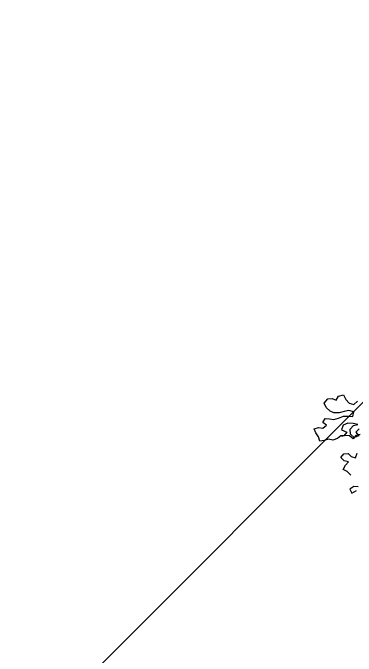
# Model space of a CAD drawing. Header units: inches. Extents: x 350994 to 353538, y 1581369 to 1583842.
# Drawn here: x 351476.023 to 351477.448, y 1583477.407 to 1583480.075 of the extents above; entities that cross this region are included whole.
import ezdxf

# ---------------------------------------------------------------- set-up
doc = ezdxf.new("R2010")
doc.units = ezdxf.units.IN
doc.header["$MEASUREMENT"] = 0
doc.linetypes.add('1', pattern=[0])
doc.layers.add('FOREST', color=96, linetype='Continuous')
doc.layers.add('TREE', color=81, linetype='1')

# ---------------------------------------------------------------- blocks, each defined once
blk = doc.blocks.new('TREE_4')
at = {"color": 94}
for points in [[(-2320, 5744.7), (-2346, 5770.7), (-2374.9, 5785.2), (-2357.5, 5817), (-2337.2, 5843), (-2369, 5848.8), (-2392.1, 5874.9), (-2371.9, 5900.9), (-2340.1, 5903.7), (-2316.9, 5880.6), (-2285.1, 5871.9), (-2273.6, 5906.6)], [(-2250.3, 6042.4), (-2282.1, 6036.7), (-2302.4, 6010.7), (-2328.4, 6033.8), (-2360.2, 6036.8), (-2392, 6033.9), (-2418, 6013.7), (-2452.7, 6002.2), (-2484.5, 6008), (-2516.3, 5999.3), (-2548.1, 5993.6), (-2556.8, 6025.4), (-2577, 6054.3), (-2588.5, 6086.1), (-2556.7, 6094.8), (-2524.9, 6089), (-2498.9, 6112.1), (-2524.9, 6132.3), (-2507.5, 6161.2), (-2475.7, 6158.3), (-2443.9, 6152.5), (-2409.2, 6164), (-2374.5, 6178.4), (-2336.9, 6178.4), (-2305.1, 6175.5), (-2296.4, 6210.2), (-2334, 6218.9), (-2368.7, 6213.1), (-2406.3, 6201.6), (-2443.9, 6201.6), (-2472.8, 6216.1), (-2501.7, 6242.2), (-2516.1, 6274), (-2490, 6305.8), (-2458.2, 6308.6), (-2426.4, 6297), (-2409.1, 6325.9), (-2374.4, 6334.6), (-2357, 6299.9), (-2331, 6273.8), (-2296.4, 6265.1), (-2270.3, 6288.2)], [(-2266.1, 5657.6), (-2297.9, 5660.5), (-2326.8, 5640.3), (-2312.4, 5611.4), (-2277.7, 5631.6)], [(-2257, 6085.5), (-2283.1, 6059.5), (-2260, 6033.4), (-2294.7, 6021.9), (-2320.7, 6045.1), (-2323.5, 6082.7), (-2300.4, 6108.7), (-2268.6, 6117.3), (-2303.2, 6123.1), (-2340.8, 6126), (-2375.5, 6111.6), (-2387.1, 6076.9), (-2349.6, 6059.6), (-2369.8, 6033.5), (-2387.2, 6027.8)]]:
    blk.add_lwpolyline(points, dxfattribs=at)

msp = doc.modelspace()

# ---------------------------------------------------------------- hatches: boundary and pattern name
at = {"layer": 'FOREST', "lineweight": 5}
h = msp.add_hatch(dxfattribs=at)
h.set_pattern_fill('ANSI31', color=96, scale=50, style=0)
h.paths.add_polyline_path([(351604.9274, 1583347.98), (351663.0036, 1583522.9504), (351611.8779, 1583545.3594), (351490.2916, 1583598.0852), (351436.5696, 1583404.4646), (351529.745, 1583373.1705)])
h.paths.add_polyline_path([(351517.5086, 1583480.1397), (351575.3657, 1583480.1397), (351575.3657, 1583465.1397), (351517.5086, 1583465.1397)], flags=24)

# ---------------------------------------------------------------- block references
at = {"layer": 'TREE', "lineweight": 5, "xscale": 0.0005632341344607994, "yscale": 0.0005632341490127146, "zscale": 0.0005632341444477617}
msp.add_blockref('TREE_4', (351478.7325, 1583474.9225), dxfattribs=at)

doc.saveas('drawing.dxf')
